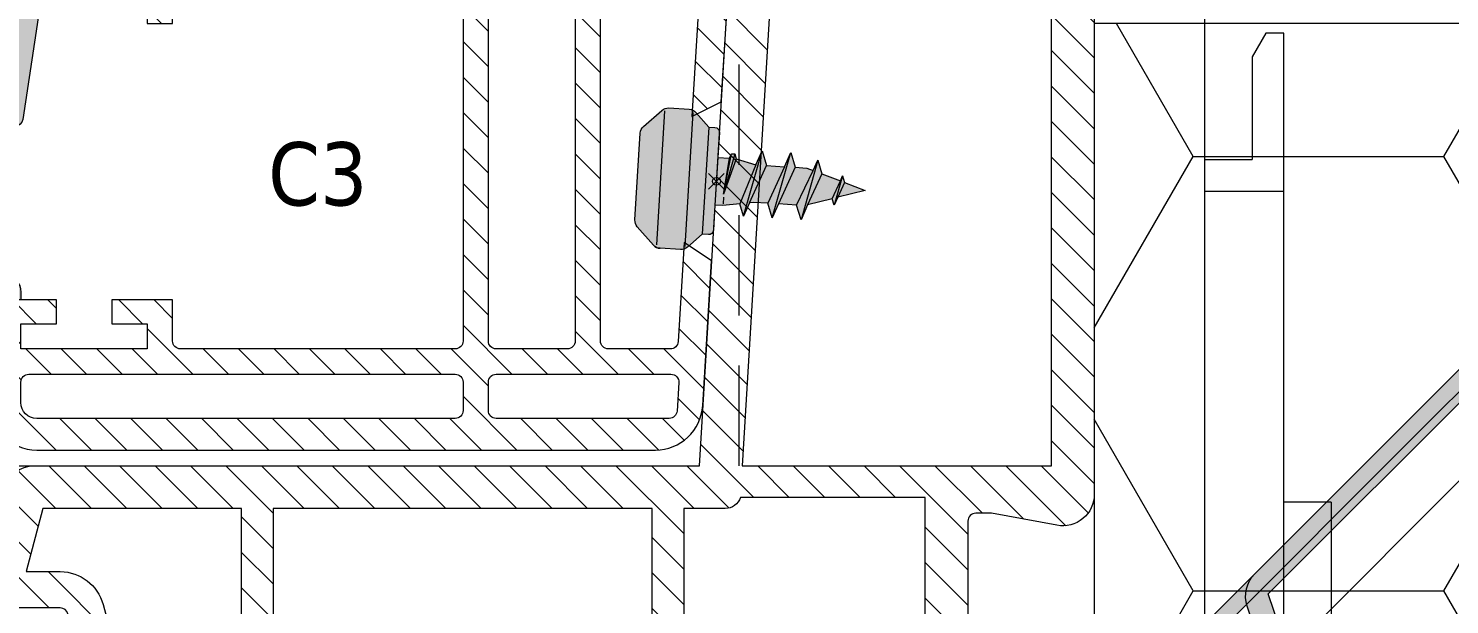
# Model space of a CAD drawing. Header units: millimetres. Extents: x -20000 to 230000, y -17405 to 24510.
# Drawn here: x 53800 to 53890, y -14888.9 to -14852.4 of the extents above; entities that cross this region are included whole.
import ezdxf
from ezdxf.enums import TextEntityAlignment as Align

# ---------------------------------------------------------------- set-up
doc = ezdxf.new("R2010")
doc.units = ezdxf.units.MM
doc.header["$PDMODE"] = 35
doc.header["$PDSIZE"] = 0.5
doc.linetypes.add('CACHE', pattern=[9.524999999999999, 6.35, -3.175])
doc.layers.get('0').update_dxf_attribs({"lineweight": 13})
doc.layers.add('0 - Invisible', color=43, linetype='Continuous', lineweight=0, plot=False)
for name, color, linetype, lineweight in [('1 - Acier', 160, 'Continuous', 13), ('1 - Cotation et texte', 7, 'Continuous', 13), ('1 - Isolant', 132, 'Continuous', 13), ('1 - Joint', 7, 'Continuous', 13), ('1 - PVC', 7, 'Continuous', 13)]:
    doc.layers.add(name, color=color, linetype=linetype, lineweight=lineweight)
doc.layers.add('1 - Cache', color=7, linetype='Continuous', lineweight=0, true_color=0xffffff)
doc.styles.get("Standard").update_dxf_attribs({"font": 'ARIALUNI.TTF'})
doc.styles.add('Texte Poralu', font='tahomabd.ttf')

# ---------------------------------------------------------------- blocks, each defined once
blk = doc.blocks.new('Rehau - VR MB 190 - Vue de dessus de la joue droite')
at = {"layer": '1 - PVC', "linetype": 'ByBlock'}
for p, q in [((-8, -93.61458048899658), (-8.000000224492396, 1.299999999988358)), ((-4.133974596203188, -10.61499999999069), (-5, -12.11499999999069)), ((-3.00000006754999, -10.61499999999069), (-4.133974596203188, -10.61499999999069)), ((-2.999999643623596, -73.37538041721564), (-3.00000006754999, -10.61499999999069)), ((-5, -12.11499999999069), (-5, -18.61499999999069)), ((-7.999999889696483, -18.61499999999069), (-5, -18.61499999999069)), ((-7.999999902094714, -20.61499999999069), (-3, -20.61499999999069)), ((0, -40.29051354358671), (-3.000000002648449, -40.29051354358671)), ((0, -40.29051354358671), (0, -193.7999999999884))]:
    blk.add_line(p, q, dxfattribs=at)
blk = doc.blocks.new('*U214')
at = {"linetype": 'ByBlock'}
blk.add_blockref('Rehau - VR MB 190 - Vue de dessus de la joue droite', (765, 0), dxfattribs=at)
blk = doc.blocks.new('*U520')
at = {"layer": '1 - Isolant'}
h = blk.add_hatch(dxfattribs=at)
h.set_pattern_fill('HONEY', color=256, scale=5)
h.set_pattern_definition([(0, (57.50018129905402, 14.99999999999999), (23.8125, 13.748153225), [15.875, -31.75]), (120, (57.50018129905402, 14.99999999999999), (-23.81249994797095, 13.74815331511695), [15.87499999999996, -31.74999999999992]), (59.99999999999999, (57.50018129905402, 14.99999999999999), (5.202904551637744e-08, 27.49630654011694), [-31.75, 15.875])])
h.paths.add_polyline_path([(150.0000385328185, -72.00000000000001), (150.0000385328185, 0), (17.50014276623553, 0), (17.50014276623553, -72.00000000000001)])
blk.add_lwpolyline([(150.0000385328185, 0), (17.50014276623553, 0), (17.50014276623553, -72.00000000000001), (150.0000385328185, -72.00000000000001)], dxfattribs=at)
blk = doc.blocks.new('*U524')
at = {"layer": '1 - PVC', "linetype": 'CACHE'}
blk.add_lwpolyline([(345.0000402925289, -7.105427357601002e-15), (345.0000402925289, 118), (300.4147335644384, 118)], dxfattribs=at)
for tag, p in [('PA1', (-280.0001425644814, 123)), ('PA2', (280.4147335644384, 123))]:
    blk.add_attdef(tag, text='', height=4).set_placement(p, align=Align.MIDDLE_CENTER)
blk = doc.blocks.new('*U475')
at = {"layer": '1 - PVC'}
blk.add_line((15.11598111861774, 59.99999999999984), (615.8840882652281, 59.99999999999386), dxfattribs=at)
blk = doc.blocks.new('*U788')
at = {"layer": '1 - Acier', "linetype": 'ByBlock'}
h = blk.add_hatch(color=256, dxfattribs=at)
h.paths.add_polyline_path([(0, -40), (1, -40.76197140813565), (1, -70), (0, -70)])
h.paths.add_polyline_path([(5.857864376266662, -34.14213562373152), (6.564971157458785, -34.84924240491819), (1, -40.41421356237333), (1, -40.76197140813565), (0, -40)])
h.paths.add_polyline_path([(10.16616928677104, -29.83383071323078, 0.2679491924311267), (9.648531196566182, -31.76568236580897), (7.625631329232419, -33.7885822331391), (6.918524548047571, -33.08147545195243)])
h.paths.add_polyline_path([(31.76568236581079, -9.648531196564363, 0.2679491924311219), (29.83383071322896, -10.16616928676922), (33.08147545195243, -6.91852454804939), (33.78858223313728, -7.625631329236057)])
h.paths.add_polyline_path([(40, 0), (40.76197140813747, -1), (40.41421356237697, -1), (34.84924240491819, -6.564971157456966), (34.14213562373334, -5.8578643762703)])
h.paths.add_polyline_path([(40.76197140813747, -1), (40, 0), (75, 0), (75, -1)])
blk.add_hatch(color=256, dxfattribs=at).paths.add_polyline_path([(10.16616928677104, -29.83383071323078, 0.2854064935530194), (9.686145479201514, -31.8898112008319), (10.34051696717506, -33.82125216111854, -0.7934172392961093), (8.68629150101333, -34.84924240491819), (6.918524548047572, -33.08147545195243), (5.857864376266664, -34.14213562373153), (7.625631329232419, -35.90990257669728, 0.7934172392920249), (11.76119499462948, -33.33992696719724), (11.00711972512363, -31.11420061843455), (31.11420061843091, -11.00711972512545), (33.33992696719361, -11.76119499462948, 0.7934172392918747), (35.9099025766991, -7.625631329236057), (34.14213562373335, -5.857864376270299), (33.08147545195243, -6.918524548049392), (34.84924240491819, -8.686291501016967, -0.7934172392860858), (33.82125216112036, -10.34051696717324), (31.8898112008319, -9.686145479201514, 0.2854064935532358), (29.83383071322896, -10.16616928676922)])
for p, q in [((40, 0), (20, -20)), ((40, 0), (75, 0)), ((40, 0), (43.05791085641249, -4.01315695545054)), ((75, 0), (75, -1.064573057126836)), ((40.41421356237697, -1), (20.70710678118485, -20.70710678118667)), ((75, -1), (40.41421356237697, -1)), ((43.05791085641249, -4.01315695545054), (73.06561491591128, -3.063496438051516)), ((43.05791085641249, -4.01315695545054), (23.53553390593152, -23.53553390593333)), ((34.14213562373334, -5.8578643762703), (33.08147545195243, -6.91852454804939)), ((34.14213562373334, -5.8578643762703), (33.08147545195243, -6.91852454804939)), ((35.9099025766991, -7.625631329236057), (34.14213562373334, -5.8578643762703)), ((35.9099025766991, -7.625631329236057), (34.14213562373334, -5.8578643762703)), ((34.84924240491819, -8.686291501016967), (33.08147545195243, -6.91852454804939)), ((34.84924240491819, -8.686291501016967), (33.08147545195243, -6.91852454804939)), ((33.82125216112036, -10.34051696717324), (31.8898112008319, -9.686145479201514)), ((33.82125216112036, -10.34051696717324), (31.8898112008319, -9.686145479201514)), ((29.83383071322896, -10.16616928676922), (10.16616928677104, -29.83383071323078)), ((31.11420061843091, -11.00711972512545), (11.00711972512363, -31.11420061843455)), ((33.33992696719361, -11.76119499462948), (31.11420061843091, -11.00711972512545)), ((33.33992696719361, -11.76119499462948), (31.11420061843091, -11.00711972512545)), ((35.9099025766991, -11.16116523516939), (35.9099025766991, -11.16116523516939)), ((35.9099025766991, -11.16116523516939), (35.9099025766991, -11.16116523516939)), ((0, -40), (20, -20)), ((1, -40.41421356237333), (20.70710678118485, -20.70710678118667)), ((4.01315695545054, -43.05791085641613), (23.53553390593152, -23.53553390593333)), ((11.76119499462948, -33.33992696719724), (11.00711972512363, -31.11420061843455)), ((10.34051696717506, -33.82125216111854), (9.686145479201514, -31.8898112008319)), ((5.857864376266662, -34.14213562373152), (6.918524548047571, -33.08147545195243)), ((8.68629150101333, -34.84924240491819), (6.918524548047571, -33.08147545195243)), ((7.625631329232419, -35.90990257669728), (5.857864376266662, -34.14213562373152)), ((11.16116523517121, -35.90990257669728), (11.16116523517121, -35.90990257669728)), ((0, -40), (0, -70)), ((0, -40), (4.01315695545054, -43.05791085641613)), ((1, -70), (1, -40.41421356237333)), ((3.063496438051516, -68.06561491590764), (4.01315695545054, -43.05791085641613)), ((0, -70), (1.064573057126836, -70))]:
    blk.add_line(p, q, dxfattribs=at)
for centre, radius, start, end in [((73, -1.064573057126836), 2, 271.8800662418404, 0), ((34.14213562373334, -9.393398282201815), 2.5, 251.2836386331669, 45.0000000000737), ((34.14213562373334, -9.393398282201815), 2.5, 251.2836386331669, 45.0000000000737), ((34.14213562373334, -9.393398282201815), 1, 251.2836386331669, 45.0000000000737), ((34.14213562373334, -9.393398282201815), 1, 251.2836386331669, 45.0000000000737), ((31.24804427560593, -11.58038284914255), 2, 71.28363863316694, 134.9999999999263), ((31.24804427560593, -11.58038284914255), 2, 71.28363863316694, 134.9999999999263), ((11.58038284914073, -31.24804427560412), 2, 134.9999999999263, 198.7163613668674), ((9.393398282198177, -34.14213562373152), 2.5, 225.0000000000737, 18.71636136686744), ((9.393398282198177, -34.14213562373152), 1, 225.0000000000737, 18.71636136686744), ((1.064573057126836, -68), 2, 270, 358.1199337580618)]:
    blk.add_arc(centre, radius, start, end, dxfattribs=at)
blk = doc.blocks.new('Rehau - DL98')
at = {"layer": '1 - PVC', "linetype": 'ByBlock'}
h = blk.add_hatch(dxfattribs=at)
h.set_pattern_fill('ANSI31', color=256, scale=0.5, angle=270, style=0)
h.set_pattern_definition([(315, (98, 0), (1.122532015133644, 1.122532015133644), [])])
h.paths.add_polyline_path([(1.879529492071015, 37.82031643489609, 0.3966685553808879), (0, 35.8239480178454), (0, 0), (1.799999999988358, 0, 0.4689688986931894), (3.766506847430719, 2.364487062906846), (2.999999999985448, 6.499999999883585), (3, 14.99999999994179), (38, 15), (39.80000000000291, 15, 0.4689688986932354), (41.76650684743072, 17.36448706290685), (41, 21.5), (41, 22.5, -0.4142135623730951), (41.5, 23), (51.30000000000291, 23), (51.30000000000291, 16, 0.4142135623730951), (51.80000000000291, 15.5), (58.99999999998545, 15.5), (59, 18.20000000001164), (54.00000000001455, 18.20000000001164), (54.00000000001455, 23.20000000006985), (68, 23.20000000001164), (86.00000000001455, 23.20000000001164), (86.00000000001455, 18.20000000001164), (81.00000000001455, 18.20000000001164), (80.99999999998545, 15.5), (89.69999999999709, 15.5, 0.4142135623730951), (90.19999999999709, 16), (90.19999999999709, 20.5), (89.69999999999709, 20.5, -0.4142135623730951), (88.69999999999709, 21.5), (88.69999999999709, 22, -0.4142135623730951), (89.69999999999709, 23), (94.30000000000291, 23, -0.4142135623731307), (95, 22.29999999998836), (95.00000000001455, 21.5), (94.23349315256928, 17.36448706290685, 0.2850017038207022), (95, 15.40000000002328), (95, 15), (97.99999999998545, 15), (98, 25.90000000002328), (98, 66, 0.4142135623730951), (97, 67), (93, 67), (92.99999999998545, 64.29999999998836), (95.30000000000291, 64.29999999998836), (95.30000000000291, 60, -0.4142135623730951), (94.30000000000291, 59), (88.5, 59, -0.4142135623730951), (87.5, 60), (87.5, 60.5, -0.4142135623730951), (88.5, 61.5), (89, 61.5), (89, 67), (86.49999999998545, 67), (86.7624659905996, 64), (68.32562743491144, 62.5489893371705), (67.99999999998545, 62.22336190222995), (67.72188789721986, 62.50147400511196), (51.57845909573371, 61.23095860442845, -0.4374089726612938), (50.5, 62.22787593811518), (50.5, 77.5), (52, 77.5), (52, 80.00525588833261, 0.3394542588165427), (51.85176380905614, 80.19844105356606), (50.75176380902121, 80.49318516528001, 0.493145426031467), (50.5, 80.29999999998836), (50.5, 79.54999999998836, -0.4931454260510824), (50.12235428644635, 79.26022225210909), (47.37059047745424, 79.99755514250137, -0.3394542588633446), (47, 80.48051805567229), (47, 83.51948194432771, -0.3394542588633955), (47.37059047745424, 84.00244485749863), (50.1223542864609, 84.73977774789091, -0.4931454260917456), (50.5, 84.44999999995343), (50.5, 83.70000000001164, 0.4931454260900017), (50.75176380905032, 83.50681483471999), (51.85176380901248, 83.80155894643394, 0.3394542589447556), (52, 83.9947441117256), (52.00000000001455, 87.00000000005821), (50.49999999995634, 87.00000000005821), (39.48236190978787, 84.04783277120441, 0.3394542588633612), (38, 82.11598111863714), (38, 40)])
h.paths.add_polyline_path([(38, 37.29508844472002), (38, 17.70000000001164), (2.30000000000291, 17.70000000001164), (2.30000000000291, 35.14077809988521)], flags=16)
h.paths.add_polyline_path([(40, 37.413897450082, 0.327538221718526), (40.69999999999709, 38.3678366515087), (40.69999999998254, 41), (48.19999999999709, 41), (48.19999999999709, 25.70000000001164), (46.30000000000291, 25.70000000001164), (44, 25.70000000001164), (40, 25.70000000001164)], flags=16)
h.paths.add_polyline_path([(40.70000000001164, 43), (40.69999999999709, 67), (48.20000000001164, 67), (48.20000000001164, 43)], flags=16)
h.paths.add_polyline_path([(50.19999999999709, 57.56843380007194), (50.19999999999709, 57.95192733907606, -0.3913924554663752), (50.66077045215934, 58.45038600597763), (53.69999999999709, 58.68957855878398), (53.83241696543701, 58.70000000001164), (65.5, 59.61825869936729), (65.49999999998545, 56.89999999996508), (67, 56.90000000002328), (67, 59.73631125950487), (69, 59.89371467323508), (69, 56.90000000002328), (70.5, 56.89999999996508), (70.5, 60.01176723343087), (82, 60.91683686187025), (82.00000000001455, 56.89999999996508), (83.50000000001455, 56.90000000002328), (83.5, 61.03488942218246), (84.79999999998836, 61.13720164098777), (84.80000000000291, 60.5), (84.80000000000291, 60, 0.2288714561773755), (86, 57.27236366062425), (86, 25.90000000002328), (50.19999999999709, 25.90000000002328)], flags=16)
h.paths.add_polyline_path([(40.69999999999709, 69.00000000005821), (40.70000000001164, 81.5788522270741), (44.69999999999709, 82.65064899693243), (44.69999999999709, 80.48051805567229, 0.3394542588589886), (46.77530667366227, 77.77592574205482), (48.19999999999709, 77.39418031577952), (48.19999999999709, 69)], flags=16)
h.paths.add_polyline_path([(88.30000000000291, 43), (95.29999999998836, 42.99999999994179), (95.30000000000291, 25.70000000006985), (88.29999999998836, 25.70000000006985)], flags=16)
h.paths.add_polyline_path([(88.30000000001746, 45), (88.30000000000291, 56.29999999998836), (88.69999999999709, 56.29999999998836), (88.69999999999709, 55.5, 0.4142135623730951), (89.69999999999709, 54.5), (90.19999999998254, 54.5), (90.19999999999709, 56.30000000004657), (91.80000000001746, 56.30000000004657), (91.80000000000291, 54.5), (92.30000000000291, 54.5, 0.4142135623730951), (93.30000000000291, 55.5), (93.30000000000291, 56.29999999998836), (95.30000000000291, 56.29999999998836), (95.30000000000291, 45)], flags=16)
h.paths.add_polyline_path([(98.00000000001455, 15.00000000005821), (95, 15.00000000005821), (95, 0, 0.4142135623730951), (98, 3)], flags=17)
at = {"layer": '0 - Invisible'}
for p in [(52, 82), (84.00000000000001, 63.78258921149752), (2.220446049250313e-16, 37.70689655175541), (70, 18.20000000001164), (95, 15), (98, 15)]:
    blk.add_point(p, dxfattribs=at)
at = {"layer": '0 - Invisible', "linetype": 'ByBlock'}
blk.add_point((98, 67), dxfattribs=at)
at = {"layer": '1 - PVC', "linetype": 'ByBlock'}
for points in [[(98, 66, 0.4142135623730951), (97, 67), (93, 67), (93, 64.29999999998836), (95.30000000000291, 64.29999999998836), (95.30000000000291, 60, -0.4142135623730951), (94.30000000000291, 59), (88.5, 59, -0.4142135623730951), (87.5, 60), (87.5, 60.5, -0.4142135623730951), (88.5, 61.5), (89, 61.5), (89, 67), (86.5, 67), (86.76246599058504, 64), (68.32562743491144, 62.5489893372287), (68, 62.22336190228816), (67.7218878971762, 62.50147400511196), (67.72102791935322, 62.50140632339753), (51.57845909573371, 61.23095860442845, -0.4374089726786299), (50.5, 62.22787593817338), (50.5, 77.5), (52, 77.5), (52, 80.00525588833261, 0.3394542588632405), (51.85176380901248, 80.19844105356606), (50.75176380902121, 80.49318516528001, 0.493145426031467), (50.5, 80.29999999998836), (50.5, 79.54999999998836, -0.4931454260314353), (50.1223542864609, 79.26022225210909), (47.37059047745424, 79.99755514250137, -0.3394542588633447), (47, 80.48051805567229), (47, 83.51948194432771, -0.3394542588633955), (47.37059047745424, 84.00244485749863), (50.1223542864609, 84.73977774789091, -0.4931454260314429), (50.5, 84.45000000001164), (50.5, 83.70000000001164, 0.4931454260310607), (50.75176380902121, 83.50681483471999), (51.85176380901248, 83.80155894643394, 0.339454258863612), (52, 83.99474411166739), (52, 87), (50.5, 87), (39.48236190978787, 84.04783277120441, 0.3394542588633613), (38, 82.11598111863714), (38, 40), (1.879529492071015, 37.82031643489609, 0.3966685553893087), (0, 35.82394801778719), (0, 0), (1.799999999988358, 0, 0.4689688986931894), (3.766506847430719, 2.364487062906846), (3, 6.5), (3, 15), (38, 15), (39.80000000000291, 15, 0.4689688986932354), (41.76650684743072, 17.36448706290685), (41, 21.5), (41, 22.5, -0.4142135623730951), (41.5, 23), (51.30000000000291, 23), (51.30000000000291, 16, 0.4142135623730951), (51.80000000000291, 15.5), (59, 15.5), (59, 18.20000000001164), (54, 18.20000000001164), (54, 23.20000000001164), (68, 23.20000000001164), (86, 23.20000000001164), (86, 18.20000000001164), (81, 18.20000000001164), (81, 15.5), (89.69999999999709, 15.5, 0.4142135623730951), (90.19999999999709, 16), (90.19999999999709, 20.5), (89.69999999999709, 20.5, -0.4142135623730951), (88.69999999999709, 21.5), (88.69999999999709, 22, -0.4142135623730951), (89.69999999999709, 23), (94.30000000000291, 23, -0.4142135623731307), (95, 22.29999999998836), (95, 21.5), (94.23349315256928, 17.36448706290685, 0.2850017038207023), (95, 15.40000000002328), (95, 0, 0.4142135623730951), (98, 3), (98, 25.90000000002328), (98, 66, 0.4142135623730951)], [(40.69999999999709, 69), (40.69999999999709, 81.5788522270741), (44.69999999999709, 82.65064899681602), (44.69999999999709, 80.48051805567229, 0.3394542588634359), (46.77530667372048, 77.77592574205482), (48.19999999999709, 77.39418031577952), (48.19999999999709, 69), (40.69999999999709, 69)], [(50.19999999999709, 57.56843380007194), (50.19999999999709, 57.95192733907606, -0.2851213255996621), (50.4781196481199, 58.40000000002328, -0.09560243916984297), (50.66077045213024, 58.45038600597763), (53.69999999999709, 58.68957855878398), (53.83241696543701, 58.70000000001164), (65.5, 59.61825869936729), (65.5, 56.90000000002328), (67, 56.90000000002328), (67, 59.73631125956308), (69, 59.89371467323508), (69, 56.90000000002328), (70.5, 56.90000000002328), (70.5, 60.01176723348908), (82, 60.91683686192846), (82, 56.90000000002328), (83.5, 56.90000000002328), (83.5, 61.03488942218246), (84.80000000000291, 61.13720164104598), (84.80000000000291, 60.5), (84.80000000000291, 60, 0.2288714561773755), (86, 57.27236366062425), (86, 25.90000000002328), (50.19999999999709, 25.90000000002328), (50.19999999999709, 57.56843380007194)], [(88.30000000000291, 45), (88.30000000000291, 56.29999999998836), (88.69999999999709, 56.29999999998836), (88.69999999999709, 55.5, 0.4142135623730951), (89.69999999999709, 54.5), (90.19999999999709, 54.5), (90.19999999999709, 56.29999999998836), (91.80000000000291, 56.29999999998836), (91.80000000000291, 54.5), (92.30000000000291, 54.5, 0.4142135623730951), (93.30000000000291, 55.5), (93.30000000000291, 56.29999999998836), (95.30000000000291, 56.29999999998836), (95.30000000000291, 45), (88.30000000000291, 45)], [(40, 37.413897450082, 0.327538221718526), (40.69999999999709, 38.3678366515087), (40.69999999999709, 41), (48.19999999999709, 41), (48.19999999999709, 25.70000000001164), (46.30000000000291, 25.70000000001164), (44, 25.70000000001164), (40, 25.70000000001164), (40, 37.413897450082, 0.327538221718526)]]:
    blk.add_lwpolyline(points, format="xyb", close=True, dxfattribs=at)
for points in [[(40.69999999999709, 43), (40.69999999999709, 67), (48.19999999999709, 67), (48.19999999999709, 43), (40.69999999999709, 43)], [(88.30000000000291, 43), (95.30000000000291, 43), (95.30000000000291, 25.70000000001164), (88.30000000000291, 25.70000000001164), (88.30000000000291, 43)], [(38, 37.29508844472002), (38, 17.70000000001164), (2.30000000000291, 17.70000000001164), (2.30000000000291, 35.14077809988521), (38, 37.29508844472002)]]:
    blk.add_lwpolyline(points, close=True, dxfattribs=at)
blk = doc.blocks.new('Rehau - Coulisse C3')
at = {"layer": '1 - Joint', "linetype": 'ByBlock'}
for points in [[(47.26650480601529, -8.5), (44.01650480601529, -8.5), (45.14698318036972, -16.07381301891292, 0.3714528131433199), (45.64150480601529, -16.5, 0.3714528131432862), (46.13602643167542, -16.07381301891292)], [(46.26650480601529, -26, 0.4142135623730951), (45.26650480601529, -27), (45.26650480601529, -27.5), (47.26650480601529, -27.5), (47.26650480601529, -27, 0.4142135623730951)]]:
    blk.add_hatch(color=256, dxfattribs=at).paths.add_polyline_path(points)
at = {"layer": '1 - PVC', "linetype": 'ByBlock'}
h = blk.add_hatch(dxfattribs=at)
h.set_pattern_fill('ANSI31', color=256, scale=0.5, style=0)
h.set_pattern_definition([(45, (0, 0), (-1.122532015133644, 1.122532015133644), [])])
h.paths.add_polyline_path([(44.26650480601529, 0), (37.26650480601529, 0), (0, 0), (0.4893009611987509, -8), (0.9148679638165049, -14.95795898820506), (2.774954104301287, -15.88536372722592), (2.355694162368309, -9.030524269794114, -0.4322206989170116), (2.854761561582563, -8.5), (8.066504806018202, -8.5, -0.4142135623730951), (8.566504806018202, -9), (8.566504806018202, -30.09999999997672, -0.4142135623731799), (8.066504806018202, -30.59999999997672), (4.145292846762459, -30.59999999997672, -0.396432827365101), (3.646225447548204, -30.13052426977083), (3.263342420585104, -23.87044211459579), (1.530143286741804, -25.01762159599457), (2.090730751020601, -34.18314561859006, 0.3964328273650712), (5.085135146291577, -37), (44.26650480601529, -37, 0.4142135623730951), (47.26650480601529, -34), (47.26650480601529, -27.5), (45.26650480601529, -27.5), (43.01650480601529, -27.5), (43.01650480601529, -29), (45.26650480601529, -29), (45.26650480601529, -30.59999999997672), (37.26650480601529, -30.59999999997672), (37.26650480601529, -29), (39.51650480601529, -29), (39.51650480601529, -27.5), (35.66650480602402, -27.5), (35.66650480602402, -30.09999999997672, -0.4142135623730951), (35.16650480602402, -30.59999999997672), (17.76650480601529, -30.59999999997672, -0.4142135623730951), (17.26650480601529, -30.09999999997672), (17.26650480601529, -9, -0.4142135623730951), (17.76650480601529, -8.5), (35.16650480602402, -8.5, -0.4142135623730951), (35.66650480602402, -9), (35.66650480602402, -10), (37.26650480601529, -10), (37.26650480601529, -8.5), (39.51650480601529, -8.5), (39.51650480601529, -7), (37.26650480601529, -7), (37.26650480601529, -5.400000000023283), (45.26650480601529, -5.400000000023283), (45.26650480601529, -7), (43.01650480601529, -7), (43.01650480601529, -8.5), (44.01650480601529, -8.5), (47.26650480601529, -8.5), (47.26650480601529, -3, 0.4142135623730958)])
h.paths.add_polyline_path([(17.76650480601529, -2), (44.26650480601529, -2, -0.4142135623730951), (45.26650480601529, -3), (45.26650480601529, -3.799999999988358), (37.26650480601529, -3.799999999988358, 0.4142135623730536), (35.66650480602402, -5.400000000023283), (35.66650480602402, -6.400000000023283, -0.4142135623730951), (35.16650480602402, -6.900000000023283), (17.76650480601529, -6.900000000023283, -0.4142135623730951), (17.26650480601529, -6.400000000023283), (17.26650480601529, -2.5, -0.4142135623730951)], flags=16)
h.paths.add_polyline_path([(15.66650480602402, -2.5), (15.66650480602402, -6.400000000023283, -0.4142135623730951), (15.16650480602402, -6.900000000023283), (2.495365011782269, -6.900000000023283, -0.3964328273653322), (1.996297612568014, -6.430524269759189), (1.757763393979985, -2.530524269794114, -0.4322206989177161), (2.25683079319424, -2), (15.16650480602402, -2, -0.4142135623730951)], flags=16)
h.paths.add_polyline_path([(15.66650480602402, -9), (15.66650480602402, -30.09999999997672, -0.4142135623730211), (15.16650480602402, -30.59999999997672), (10.66650480602402, -30.59999999997672, -0.4142135623737599), (10.16650480602402, -30.09999999997672), (10.16650480602402, -9, -0.4142135623730945), (10.66650480602402, -8.5), (15.16650480602402, -8.5, -0.4142135623730951)], flags=16)
h.paths.add_polyline_path([(17.76650480601529, -32.20000000001164), (44.76650480601529, -32.20000000001164, -0.4142135623730951), (45.26650480601529, -32.70000000001164), (45.26650480601529, -34, -0.4142135623730951), (44.26650480601529, -35), (17.76650480601529, -35, -0.4142135623730951), (17.26650480601529, -34.5), (17.26650480601529, -32.70000000001164, -0.4142135623730955)], flags=16)
h.paths.add_polyline_path([(15.16650480602402, -32.20000000001164, -0.4142135623730951), (15.66650480602402, -32.70000000001164), (15.66650480602402, -34.5, -0.4142135623730951), (15.16650480602402, -35), (4.214034638018347, -35, -0.396432827365141), (3.714967238804093, -34.53052426979411), (3.604874522527098, -32.73052426974755, -0.4322206989176171), (4.103941921741352, -32.20000000001164)], flags=16)
at = {"layer": '0 - Invisible'}
blk.add_point((1.222505625279155, -19.98779029207071), dxfattribs=at)
at = {"layer": '1 - Joint', "linetype": 'ByBlock'}
for p, q in [((44.01650480601529, -8.5), (47.26650480601529, -8.5)), ((44.01650480601529, -8.5), (45.14698318036972, -16.07381301891292)), ((46.13602643167542, -16.07381301891292), (47.26650480601529, -8.5)), ((45.26650480601529, -27), (45.26650480601529, -27.5)), ((45.26650480601529, -27.5), (47.26650480601529, -27.5)), ((47.26650480601529, -27.5), (47.26650480601529, -27))]:
    blk.add_line(p, q, dxfattribs=at)
for centre, radius, start, end in [((45.64150480601529, -16), 0.5000000000003367, 188.4893769406414, 270), ((45.64150480601529, -16), 0.5, 270, 351.5106230593586), ((46.26650480601529, -27), 1, 90, 180), ((46.26650480601529, -27), 1, 0, 90)]:
    blk.add_arc(centre, radius, start, end, dxfattribs=at)
at = {"layer": '1 - PVC', "linetype": 'ByBlock'}
for points in [[(47.26650480601529, -27.5), (47.26650480601529, -34, -0.414213562373095), (44.26650480601529, -37), (5.085135146291577, -37, -0.3964328273666827), (2.090730751020601, -34.18314561859006), (1.530143286741804, -25.01762159599457), (3.263342420585104, -23.87044211459579), (3.646225447548204, -30.13052426971262, 0.3964328273666827), (4.145292846762459, -30.59999999997672), (8.066504806018202, -30.59999999997672, 0.414213562373095), (8.566504806018202, -30.09999999997672), (8.566504806018202, -9, 0.414213562373095), (8.066504806018202, -8.5), (2.854761561582563, -8.5, 0.4322206989157448), (2.355694162368309, -9.030524269794114), (2.774954104301287, -15.88536372722592), (0.9148679638165049, -14.95795898820506), (0.4893009611987509, -8), (0, 0), (37.26650480601529, 0), (44.26650480601529, 0, -0.414213562373095), (47.26650480601529, -3), (47.26650480601529, -8.5)], [(44.01650480601529, -8.5), (43.01650480601529, -8.5), (43.01650480601529, -7), (45.26650480601529, -7), (45.26650480601529, -5.400000000023283), (37.26650480601529, -5.400000000023283), (37.26650480601529, -7), (39.51650480601529, -7), (39.51650480601529, -8.5), (37.26650480601529, -8.5), (37.26650480601529, -10), (35.66650480602402, -10), (35.66650480602402, -9, 0.414213562373095), (35.16650480602402, -8.5), (17.76650480601529, -8.5, 0.414213562373095), (17.26650480601529, -9), (17.26650480601529, -30.09999999997672, 0.414213562373095), (17.76650480601529, -30.59999999997672), (35.16650480602402, -30.59999999997672, 0.414213562373095), (35.66650480602402, -30.09999999997672), (35.66650480602402, -27.5), (39.51650480601529, -27.5), (39.51650480601529, -29), (37.26650480601529, -29), (37.26650480601529, -30.59999999997672), (45.26650480601529, -30.59999999997672), (45.26650480601529, -29), (43.01650480601529, -29), (43.01650480601529, -27.5), (45.26650480601529, -27.5)]]:
    blk.add_lwpolyline(points, format="xyb", dxfattribs=at)
for points in [[(1.757763393979985, -2.530524269794114), (1.996297612568014, -6.430524269759189, 0.3964328273666827), (2.495365011782269, -6.900000000023283), (15.16650480602402, -6.900000000023283, 0.414213562373095), (15.66650480602402, -6.400000000023283), (15.66650480602402, -2.5, 0.414213562373095), (15.16650480602402, -2), (2.25683079319424, -2, 0.4322206989157448)], [(37.26650480601529, -3.799999999988358), (45.26650480601529, -3.799999999988358), (45.26650480601529, -3, 0.414213562373095), (44.26650480601529, -2), (17.76650480601529, -2, 0.414213562373095), (17.26650480601529, -2.5), (17.26650480601529, -6.400000000023283, 0.414213562373095), (17.76650480601529, -6.900000000023283), (35.16650480602402, -6.900000000023283, 0.414213562373095), (35.66650480602402, -6.400000000023283), (35.66650480600947, -5.400000000023283, -0.414213562373095)], [(10.66650480602402, -8.5, 0.414213562373095), (10.16650480602402, -9), (10.16650480602402, -30.09999999997672, 0.414213562373095), (10.66650480602402, -30.59999999997672), (15.16650480602402, -30.59999999997672, 0.414213562373095), (15.66650480602402, -30.09999999997672), (15.66650480602402, -9, 0.414213562373095), (15.16650480602402, -8.5)], [(3.714967238804093, -34.53052426973591, 0.3964328273666827), (4.214034638018347, -35), (15.16650480602402, -35, 0.414213562373095), (15.66650480602402, -34.5), (15.66650480602402, -32.70000000001164, 0.414213562373095), (15.16650480602402, -32.20000000001164), (4.103941921741352, -32.20000000001164, 0.4322206989157448), (3.604874522527098, -32.73052426974755)], [(44.76650480601529, -32.20000000001164), (17.76650480601529, -32.20000000001164, 0.414213562373095), (17.26650480601529, -32.70000000001164), (17.26650480601529, -34.5, 0.414213562373095), (17.76650480601529, -35), (44.26650480601529, -35, 0.414213562373095), (45.26650480601529, -34), (45.26650480601529, -32.70000000001164, 0.414213562373095)]]:
    blk.add_lwpolyline(points, format="xyb", close=True, dxfattribs=at)
blk = doc.blocks.new('*U823')
at = {"layer": '1 - Cache'}
h = blk.add_hatch(color=256, dxfattribs=at)
edge = h.paths.add_edge_path()
edge.add_arc((3.849991348938037, 3.301468279224232), 0.6000086510615197, 0.0001643201655899763, 45.00020727672756)
edge.add_line((4.274260000005597, 3.725740000023507), (3.175740000006044, 4.82426000002306))
edge.add_arc((2.75144834545997, 4.399902249458482), 0.6000857510236961, 45.00446241153574, 89.99762545783075)
edge.add_line((2.751473215161241, 4.999987999966834), (-2.751470000002882, 5.000000000023283))
edge.add_arc((-2.751468279202282, 4.399991348974475), 0.6000086510512752, 90.0001643219837, 135.0002072783118)
edge.add_line((-3.175740000006044, 4.82426000002306), (-4.274260000005597, 3.725740000023507))
edge.add_arc((-3.849991348885062, 3.301468279202289), 0.6000086511144949, 134.9997927253678, 179.999835677739)
edge.add_line((-4.44999999999709, 3.301470000005793), (-4.44999999999709, 1.998529999982566))
edge.add_arc((-3.849835399497665, 1.998596317788069), 0.600164604163462, 180.0063311470608, 224.9940404553907)
edge.add_line((-4.274260000005597, 1.57426000002306), (-3.399999999994179, 0.7000000000116415))
edge.add_line((-3.399999999994179, 0.7000000000116415), (-3.400000000005821, 0.2999999999883582))
edge.add_arc((-3.100000000014552, 0.2999999999912686), 0.2999999999912686, 180.0000000005558, 270.0000000005558)
edge.add_line((-3.100000000011642, 0), (-1.50800000000163, 0))
edge.add_line((-1.50800000000163, 0), (-1.50800000000163, -0.7292499999748543))
edge.add_line((-1.50800000000163, -0.7292499999748543), (-1.805349999995087, -0.8374700000276789))
edge.add_line((-1.805349999995087, -0.8374700000276789), (-1.805349999995087, -1.051870000024792))
edge.add_line((-1.805349999995087, -1.051870000024792), (-1.50800000000163, -1.160090000019409))
edge.add_line((-1.50800000000163, -1.160090000019409), (-1.189870000001974, -2.433459999971092))
edge.add_line((-1.189870000001974, -2.433459999971092), (-2.099870000005467, -2.764670000004116))
edge.add_line((-2.099870000005467, -2.764670000004116), (-1.189870000001974, -3.095879999978933))
edge.add_line((-1.189870000001974, -3.095879999978933), (-1.189870000001974, -4.253459999978077))
edge.add_line((-1.189870000001974, -4.253459999978077), (-2.099870000005467, -4.584670000011101))
edge.add_line((-2.099870000005467, -4.584670000011101), (-1.190119999999297, -4.915975588220186))
edge.add_line((-1.190119999999297, -4.915975588220186), (-1.190119999999297, -5.670319999975618))
edge.add_line((-1.190119999999297, -5.670319999975618), (-1.06083000000217, -6.080379999999423))
edge.add_line((-1.06083000000217, -6.080379999999423), (-1.735469999999623, -6.325940000009723))
edge.add_line((-1.735469999999623, -6.325940000009723), (-0.885920000000624, -6.635130000009667))
edge.add_line((-0.885920000000624, -6.635130000009667), (-0.5083400000003166, -7.832649999996647))
edge.add_line((-0.5083400000003166, -7.832649999996647), (-0.831609999993816, -7.95030999998562))
edge.add_line((-0.831609999993816, -7.95030999998562), (-0.424540000007255, -8.098460000008345))
edge.add_line((-0.424540000007255, -8.098460000008345), (0, -9.44497000001138))
edge.add_line((0, -9.44497000001138), (0.5409400000062305, -7.729319999984))
edge.add_line((0.5409400000062305, -7.729319999984), (1.059619999999995, -7.540510000020731))
edge.add_line((1.059619999999995, -7.540510000020731), (0.6477199999935692, -7.390590000024531))
edge.add_line((0.6477199999935692, -7.390590000024531), (1.134640000003856, -5.846279999997932))
edge.add_line((1.134640000003856, -5.846279999997932), (2.100250000003143, -5.494829999981448))
edge.add_line((2.100250000003143, -5.494829999981448), (1.190130000002682, -5.163620000006631))
edge.add_line((1.190130000002682, -5.163620000006631), (1.190130000002682, -4.00588000001153))
edge.add_line((1.190130000002682, -4.00588000001153), (2.100130000006175, -3.674669999978505))
edge.add_line((2.100130000006175, -3.674669999978505), (1.190130000002682, -3.343460000003688))
edge.add_line((1.190130000002682, -3.343460000003688), (1.190130000002682, -2.433480000006966))
edge.add_line((1.190130000002682, -2.433480000006966), (1.233560000007856, -2.170080000010785))
edge.add_line((1.233560000007856, -2.170080000010785), (2.100130000006175, -1.85466999997152))
edge.add_line((2.100130000006175, -1.85466999997152), (1.331669999999576, -1.574979999975767))
edge.add_line((1.331669999999576, -1.574979999975767), (1.508260000002338, -0.5039000000106171))
edge.add_line((1.508260000002338, -0.5039000000106171), (1.508260000002338, -8.65263416471862e-12))
edge.add_line((1.508260000002338, -8.652643307228036e-12), (3.100000000005821, -1.164135454700954e-11))
edge.add_arc((3.1, 0.2999999999825378), 0.2999999999941791, 270.0000000011117, 360.0000000011117)
edge.add_line((3.399999999994179, 0.2999999999883585), (3.399999999994179, 0.7000000000116415))
edge.add_line((3.399999999994179, 0.7000000000116415), (4.274260000005597, 1.574260000023059))
edge.add_arc((3.849835398945979, 1.998596318016587), 0.600164604715174, 315.0059595664193, 359.9936688311291)
edge.add_line((4.44999999999709, 1.998529999982566), (4.44999999999709, 3.301470000005793))
at = {"layer": '1 - Acier'}
for p, q in [((-1.805349999995087, -1.051870000024792), (0.7889399999985471, -0.5039000000106171)), ((0.7889399999985471, -0.5039000000106171), (-1.805349999995087, -0.8374700000276789)), ((-1.50800000000163, -1.160090000019409), (0.7889399999985471, -0.5039000000106171)), ((0.7889399999985471, -0.5039000000106171), (-1.50800000000163, -0.7292499999748543)), ((0.9778499999956694, -0.5039000000106171), (1.400850000005448, -0.5039000000106171)), ((-1.189870000001974, -2.433459999971092), (1.331669999999576, -1.574979999975767)), ((2.100130000006175, -1.85466999997152), (-2.099870000005467, -2.764670000004116)), ((1.233560000007856, -2.170080000010785), (-1.189870000001974, -3.095879999978933)), ((-1.189870000001974, -4.253459999978077), (1.190130000002682, -3.343460000003688)), ((2.100130000006175, -3.674669999978505), (-2.099870000005467, -4.584670000011101)), ((-1.190119999999297, -4.915975588220186), (1.190130000002682, -4.00588000001153)), ((1.190130000002682, -5.163620000006631), (-1.06083000000217, -6.080379999999423)), ((-1.735469999999623, -6.325940000009723), (2.100250000003143, -5.494829999981448)), ((-0.885920000000624, -6.635130000009667), (1.134640000003856, -5.846279999997932)), ((-0.831609999993816, -7.95030999998562), (1.059619999999995, -7.540510000020731)), ((0.6477199999935692, -7.390590000024531), (-0.5083400000003166, -7.832649999996647)), ((-0.424540000007255, -8.098460000008345), (0.5409400000062305, -7.729319999984))]:
    blk.add_line(p, q, dxfattribs=at)
blk.add_lwpolyline([(4.274260000005597, 3.725740000023507, -0.1989125622290383), (4.44999999999709, 3.301470000005793, 0.1989125622290346), (4.274260000005597, 3.725740000023507), (3.175740000006044, 4.82426000002306, 0.198881355395045), (2.751473215161241, 4.999987999966834), (-2.751470000002882, 5.000000000023283, 0.1989125622279778), (-3.175740000006044, 4.82426000002306), (-4.274260000005597, 3.725740000023507, 0.1989125622100294), (-4.44999999999709, 3.301470000005793), (-4.44999999999709, 1.998529999982566, 0.1988566178523838), (-4.274260000005597, 1.57426000002306), (-3.399999999994179, 0.7000000000116415), (-3.400000000005821, 0.2999999999883582, 0.4142135623730948), (-3.100000000011642, 0), (-1.50800000000163, 0), (-1.50800000000163, -0.7292499999748543), (-1.805349999995087, -0.8374700000276789), (-1.805349999995087, -1.051870000024792), (-1.50800000000163, -1.160090000019409), (-1.189870000001974, -2.433459999971092), (-2.099870000005467, -2.764670000004116), (-1.189870000001974, -3.095879999978933), (-1.189870000001974, -4.253459999978077), (-2.099870000005467, -4.584670000011101), (-1.190119999999297, -4.915975588220186), (-1.190119999999297, -5.670319999975618), (-1.06083000000217, -6.080379999999423), (-1.735469999999623, -6.325940000009723), (-0.885920000000624, -6.635130000009667), (-0.5083400000003166, -7.832649999996647), (-0.831609999993816, -7.95030999998562), (-0.424540000007255, -8.098460000008345), (0, -9.44497000001138), (0.5409400000062305, -7.729319999984), (1.059619999999995, -7.540510000020731), (0.6477199999935692, -7.390590000024531), (1.134640000003856, -5.846279999997932), (2.100250000003143, -5.494829999981448), (1.190130000002682, -5.163620000006631), (1.190130000002682, -4.00588000001153), (2.100130000006175, -3.674669999978505), (1.190130000002682, -3.343460000003688), (1.190130000002682, -2.433480000006966), (1.233560000007856, -2.170080000010785), (2.100130000006175, -1.85466999997152), (1.331669999999576, -1.574979999975767), (1.508260000002338, -0.5039000000106171), (1.508260000002338, -8.652643307228036e-12), (3.100000000005821, -1.164135454700954e-11, 0.414213562373095), (3.399999999994179, 0.2999999999883585), (3.399999999994179, 0.7000000000116415), (4.274260000005597, 1.574260000023059, 0.1988566176545287), (4.44999999999709, 1.998529999982566), (4.44999999999709, 3.301470000005793)], format="xyb", dxfattribs=at)
for points in [[(-4.25, 3.549999999988358), (4.25, 3.549999999988358)], [(-4.25, 1.75), (4.25, 1.75)], [(-3.399999999994179, 0.7000000000116415), (3.399999999994179, 0.7000000000116415)], [(-1.50800000000163, -2.989199425629604e-12), (1.508260000002338, -8.652643307228036e-12)]]:
    blk.add_lwpolyline(points, dxfattribs=at)
blk = doc.blocks.new('*U789')
at = {"xscale": -1}
for name, p, rotation in [('Rehau - DL98', (32.5, -5.000000000000909), 90), ('*U823', (-6.429402177034561, -24.98779029207162), 86.50000000027443), ('*U788', (17.5, -20.00000000000091), 90)]:
    blk.add_blockref(name, p, dxfattribs=dict(at, rotation=rotation))
blk.add_blockref('Rehau - Coulisse C3', (-5.206896551755406, -5.000000000000908), dxfattribs=at)
at = {"layer": '1 - Cotation et texte', "insert": (-31.67340135777506, -24.54999999998927), "char_height": 4, "attachment_point": 5, "style": 'Texte Poralu'}
blk.add_mtext('C3', dxfattribs=at)

msp = doc.modelspace()

# ---------------------------------------------------------------- block references
for name, p in [('*U524', (53500.00003469193, -14880.07159325539)), ('*U214', (53117.5, -14842.07159325538)), ('*U520', (53850, -14852.07159325538)), ('*U475', (53184.5, -14940.07159325538))]:
    msp.add_blockref(name, p)
at = {"layer": '1 - Cotation et texte'}
msp.add_blockref('*U789', (53849.99990044437, -14837.07159325538), dxfattribs=at)

doc.saveas('drawing.dxf')
